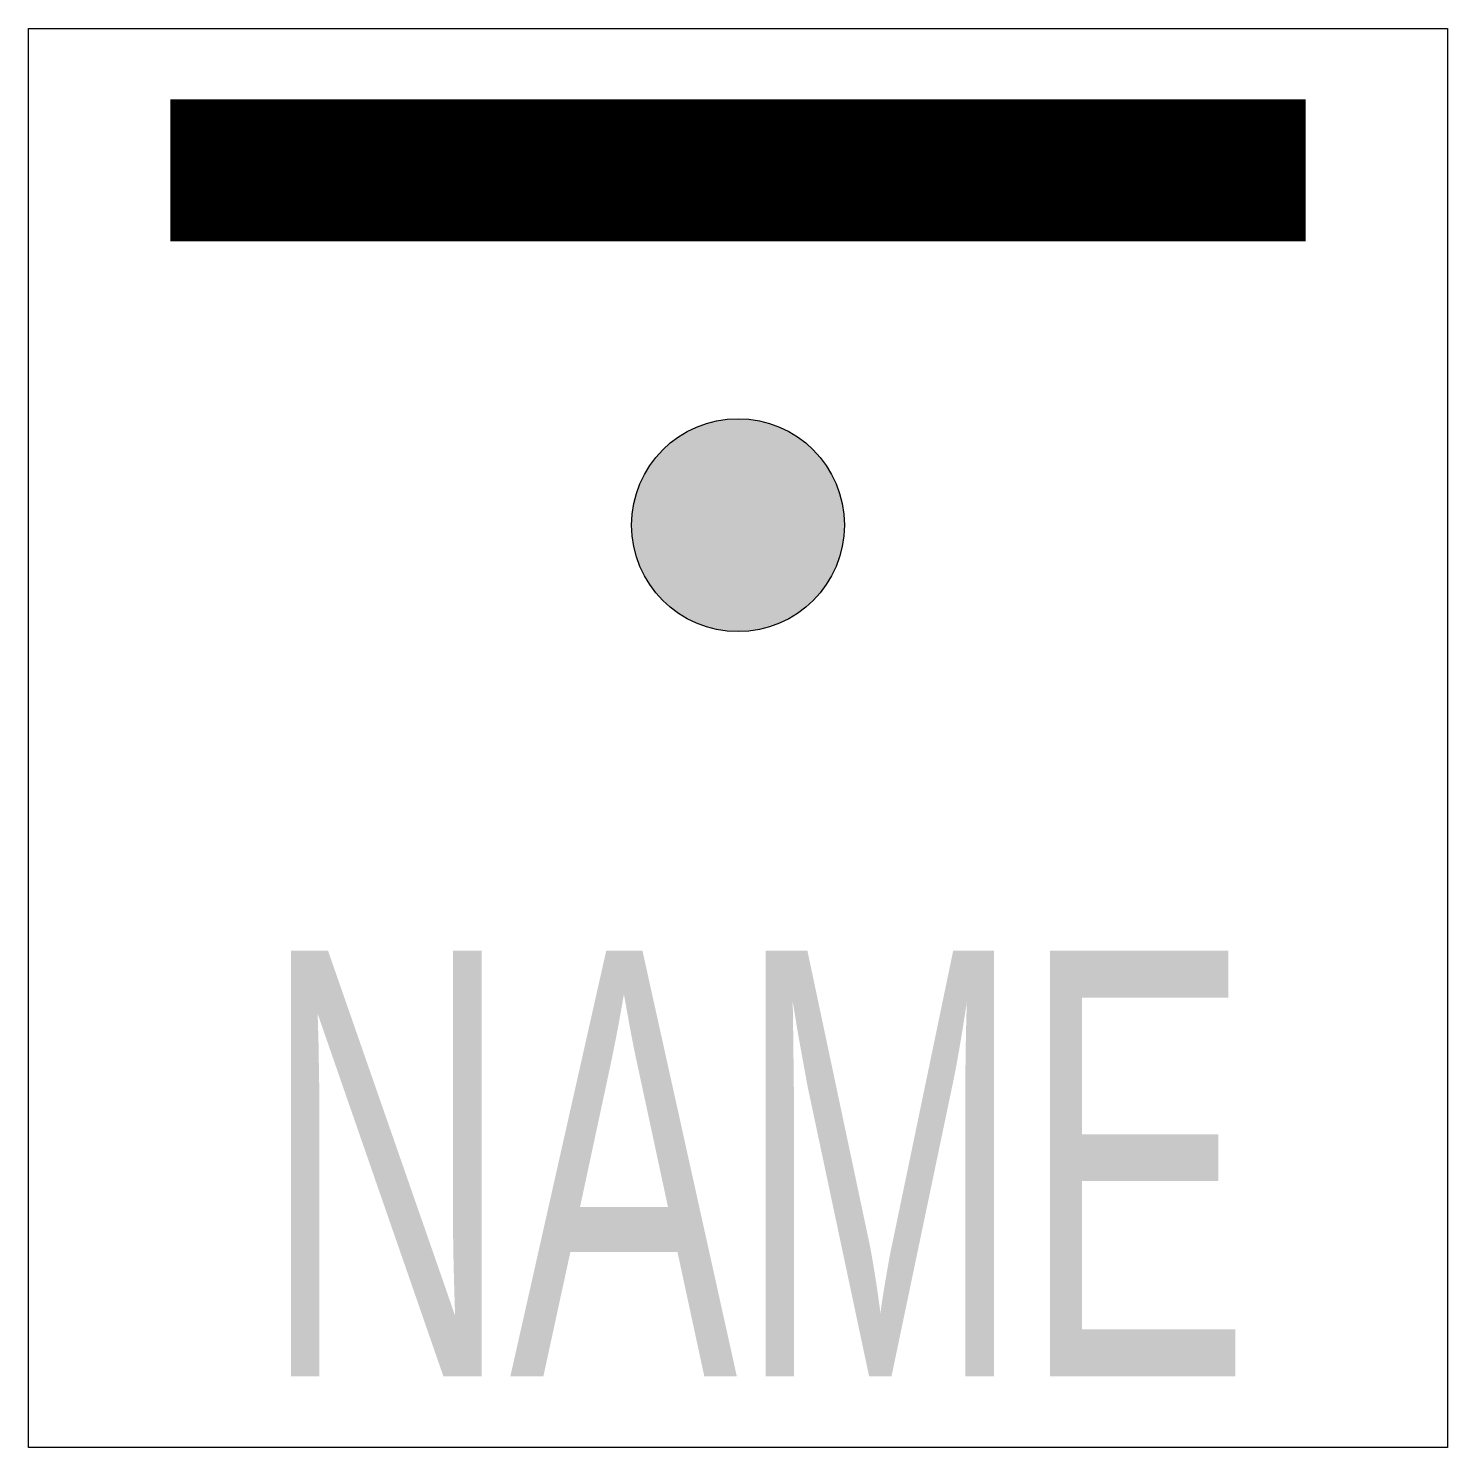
# Model space of a CAD drawing. Header units: millimetres. Extents: x -1 to 1, y -1 to 1.
import ezdxf
from ezdxf.enums import TextEntityAlignment as Align

# ---------------------------------------------------------------- set-up
doc = ezdxf.new("R2010")
doc.units = ezdxf.units.MM

msp = doc.modelspace()

# ---------------------------------------------------------------- hatches: boundary and pattern name
h = msp.add_hatch(color=4)
edge = h.paths.add_edge_path()
edge.add_arc((0, 0.3), 0.15, 0, 360)

# ---------------------------------------------------------------- linework, layer by layer
at = {"color": 4}
msp.add_lwpolyline([(-1, 1), (1, 1), (1, -1), (-1, -1)], close=True, dxfattribs=at)
at = {"color": 4, "const_width": 0.2}
msp.add_lwpolyline([(-0.8, 0.8), (0.8, 0.8)], dxfattribs=at)
at = {"color": 4}
msp.add_circle((0, 0.3), 0.15, dxfattribs=at)

# ---------------------------------------------------------------- texts
at = {"color": 4, "width": 0.6}
msp.add_attdef('NAME', text='NAME', height=0.6, dxfattribs=at).set_placement((0.026, -0.8997), align=Align.CENTER)

doc.saveas('drawing.dxf')
